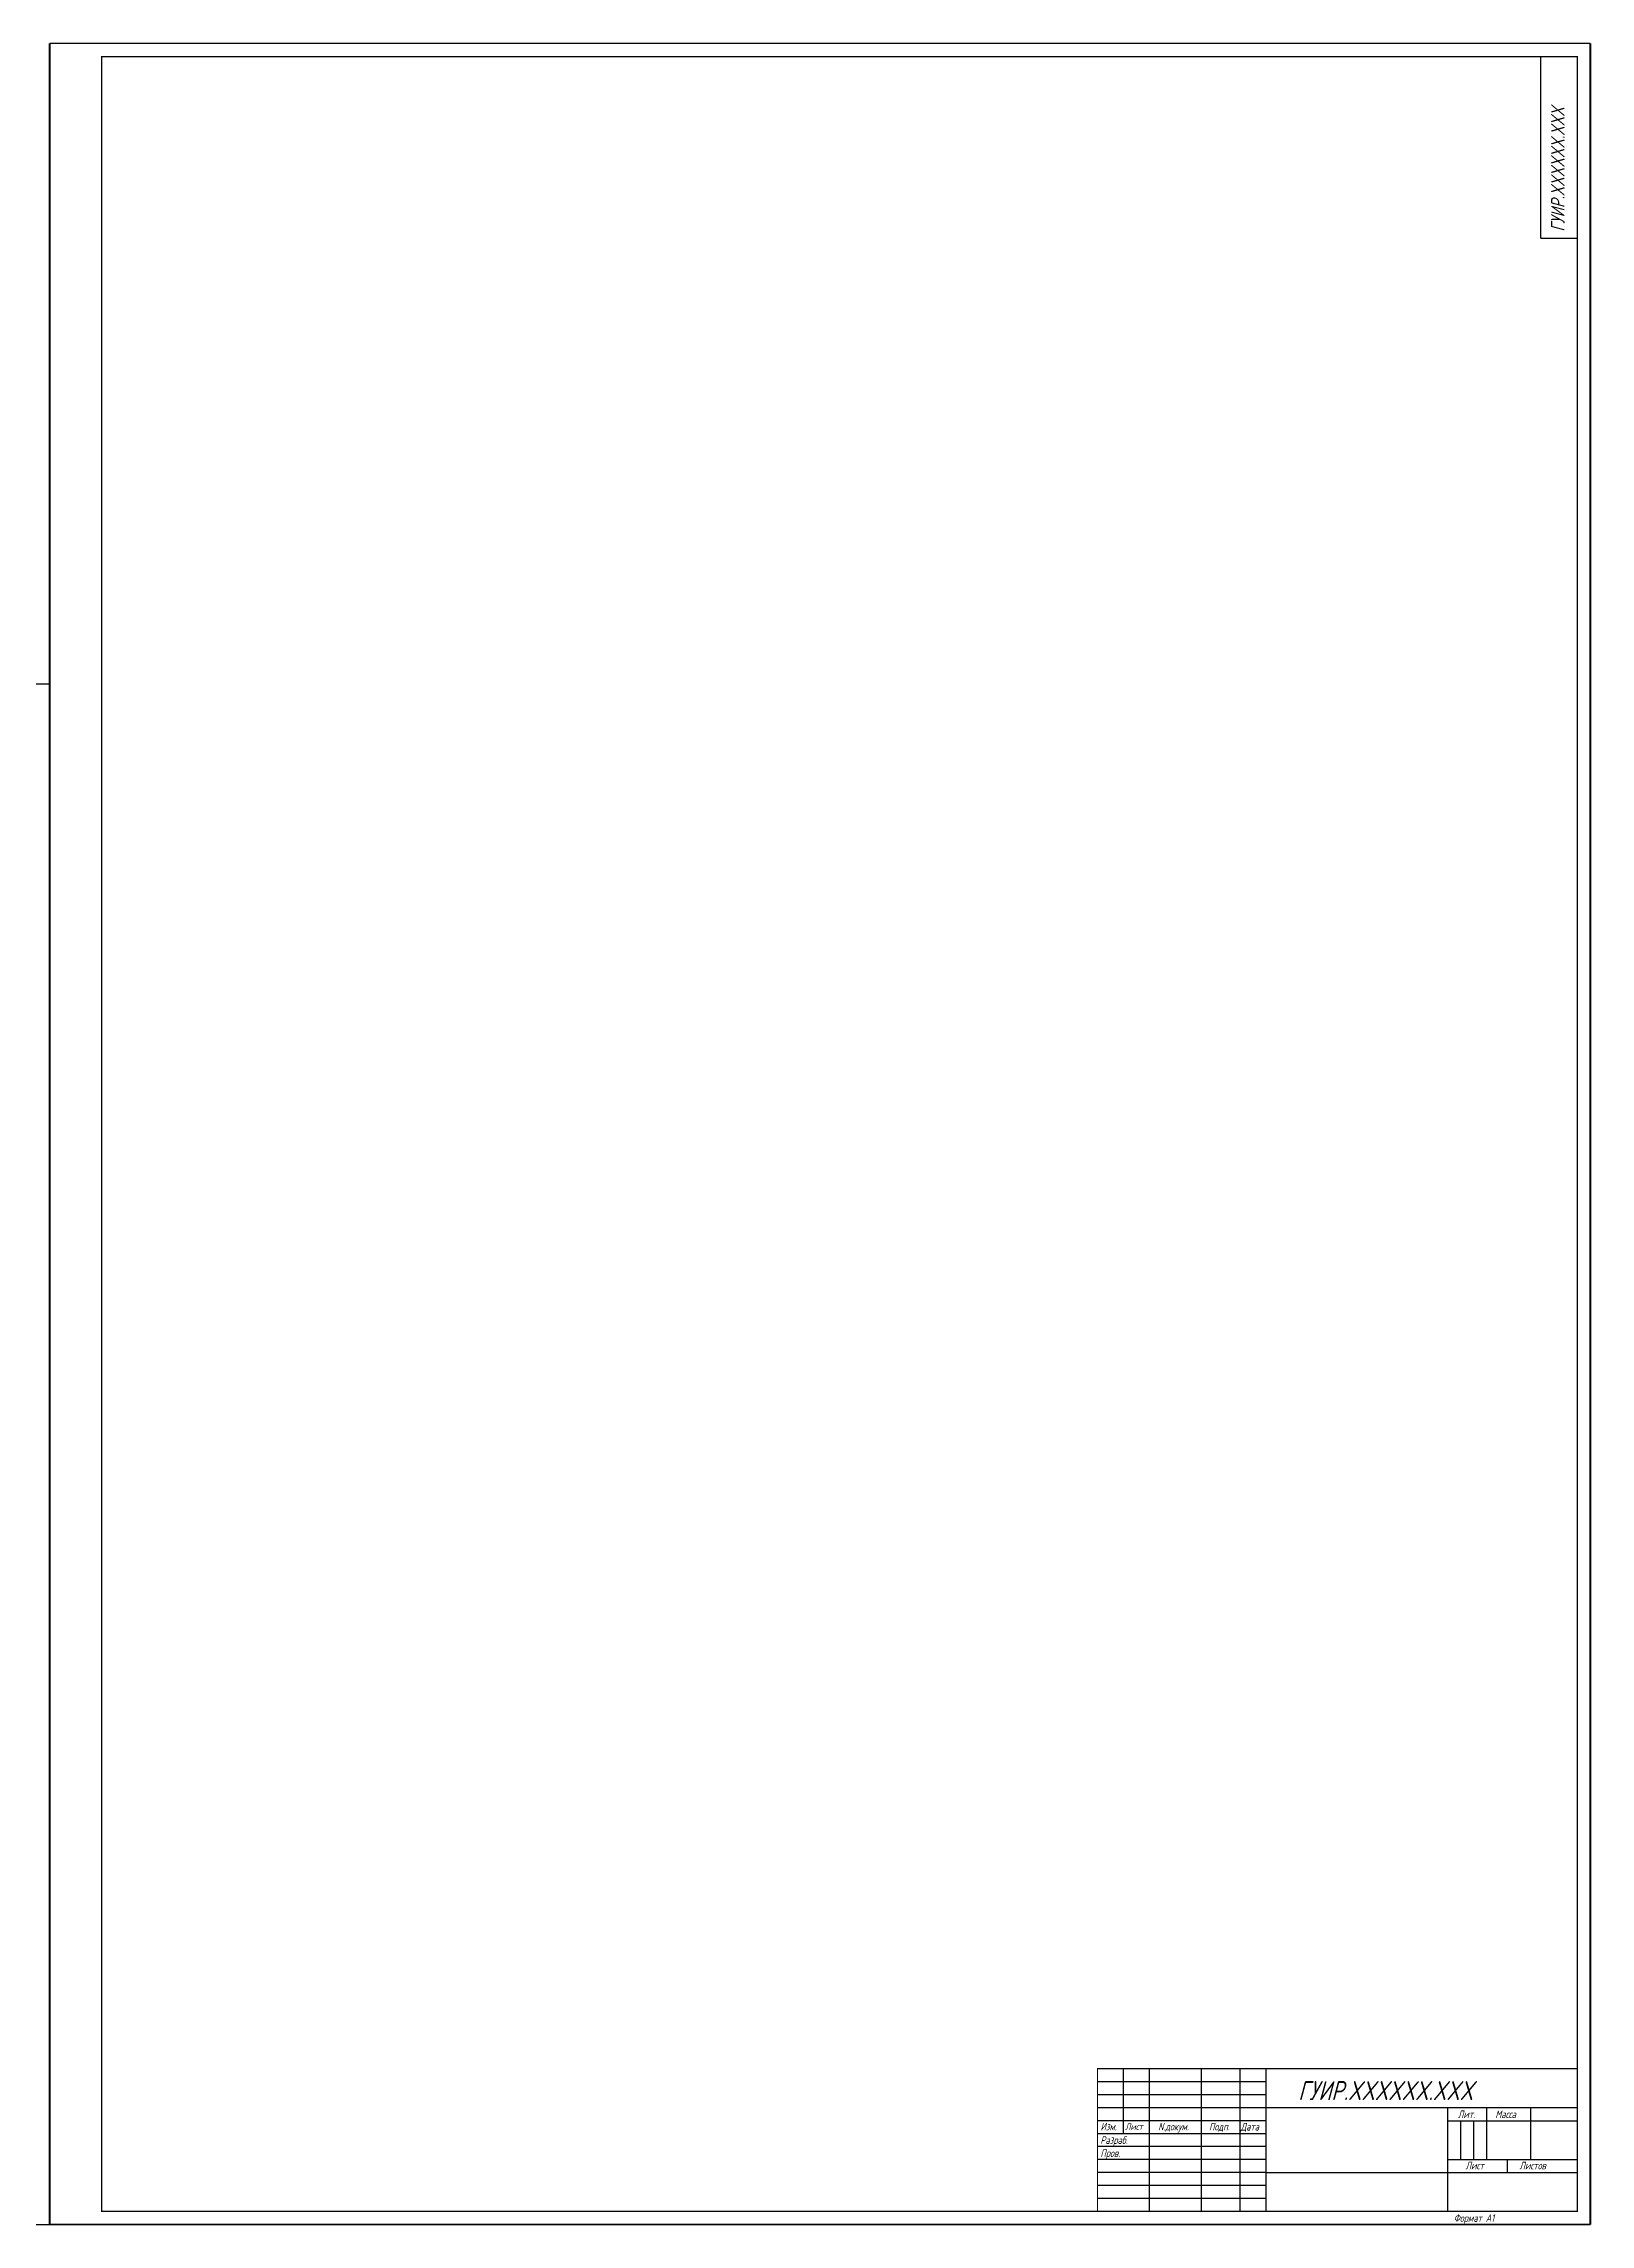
# Model space of a CAD drawing. Header units: millimetres. Extents: x 113 to 2265, y 123 to 1941.
# Drawn here: x 1038 to 1634, y 1100 to 1941 of the extents above; entities that cross this region are included whole.
import ezdxf

# ---------------------------------------------------------------- set-up
doc = ezdxf.new("R2010")
doc.units = ezdxf.units.MM
doc.layers.add('Основная', color=7, linetype='Continuous', lineweight=30)
doc.layers.add('Текст', color=7, linetype='Continuous', lineweight=25)
doc.styles.add('стиль1', font='romans.shx', dxfattribs={"width": 0.75, "oblique": 15, "height": 3.5})

msp = doc.modelspace()

# ---------------------------------------------------------------- linework, layer by layer
for p, q in [((1509.13, 1154.51), (1444.13, 1154.51)), ((1509.13, 1149.51), (1444.13, 1149.51)), ((1509.13, 1144.51), (1444.13, 1144.51)), ((1594.13, 1144.51), (1594.13, 1139.51)), ((1611.13, 1144.51), (1611.13, 1139.51)), ((1579.13, 1139.51), (1629.13, 1139.51)), ((1584.13, 1139.51), (1584.13, 1124.51)), ((1589.13, 1139.51), (1589.13, 1124.51)), ((1594.13, 1139.51), (1594.13, 1124.51)), ((1611.13, 1139.51), (1611.13, 1124.51)), ((1509.13, 1129.51), (1444.13, 1129.51)), ((1509.13, 1124.51), (1444.13, 1124.51)), ((1509.13, 1119.51), (1444.13, 1119.51)), ((1579.13, 1124.51), (1629.13, 1124.51)), ((1602.13, 1124.51), (1602.13, 1119.51)), ((1509.13, 1114.51), (1444.13, 1114.51)), ((1509.13, 1109.51), (1444.13, 1109.51))]:
    msp.add_line(p, q)
at = {"const_width": 0.5}
for points in [[(1629.13, 1159.51), (1444.13, 1159.51), (1444.13, 1104.51)], [(1454.13, 1159.51), (1454.13, 1134.51)], [(1464.13, 1159.51), (1464.13, 1104.51)], [(1484.13, 1104.51), (1484.13, 1159.51)], [(1499.13, 1159.51), (1499.13, 1104.51)], [(1509.13, 1104.51), (1509.13, 1159.51)], [(1629.13, 1144.51), (1509.13, 1144.51)], [(1579.13, 1104.51), (1579.13, 1144.51)], [(1509.13, 1139.51), (1444.13, 1139.51)], [(1509.13, 1134.51), (1444.13, 1134.51)], [(1629.13, 1119.51), (1509.13, 1119.51)]]:
    msp.add_lwpolyline(points, dxfattribs=at)
at = {"layer": 'Основная'}
for q in [(1615.13, 1935.51), (1629.13, 1865.51)]:
    msp.add_line((1615.13, 1865.51), q, dxfattribs=at)
at = {"layer": 'Текст'}
for p, q in [((1040.03, 1099.51), (1040.03, 1940.51)), ((1040.13, 1940.51), (1040.13, 1099.51)), ((1634.13, 1940.51), (1040.13, 1940.51)), ((1634.13, 1099.51), (1634.13, 1940.51)), ((1634.13, 1099.51), (1634.13, 1940.51)), ((1634.22, 1940.51), (1634.22, 1099.51)), ((1634.03, 1099.51), (1040.03, 1099.51)), ((1040.13, 1099.51), (1634.13, 1099.51)), ((1040.13, 1099.51), (1634.13, 1099.51))]:
    msp.add_line(p, q, dxfattribs=at)
at = {"layer": 'Текст', "const_width": 0.5}
msp.add_lwpolyline([(1060.13, 1935.51), (1060.13, 1104.51), (1629.13, 1104.51), (1629.13, 1935.51)], close=True, dxfattribs=at)
at = {"layer": 'Текст'}
msp.add_lwpolyline([(620.13, 1693.51), (620.13, 1099.51), (1040.13, 1099.51), (1040.13, 1693.51), (620.13, 1693.51)], dxfattribs=at)

# ---------------------------------------------------------------- texts
at = {"layer": 'Текст', "style": 'стиль1', "oblique": 15, "width": 0.75}
msp.add_text('ГУИР.XXXXXX.XXX ', height=5.2255, rotation=90, dxfattribs=at).set_placement((1624.28, 1867.98))
for s, height, p in [('ГУИР.XXXXXX.XXX ', 7.3365, (1521.54, 1147.44)), ('Изм.', 2.935, (1445.3, 1135.76)), ('Лист', 2.5, (1454.81, 1135.94)), ('N.докум.', 2.935, (1467.53, 1135.73)), ('Подп.', 2.935, (1487.15, 1135.71)), ('Дата', 2.935, (1499.35, 1135.71)), ('Лит.', 2.935, (1583.11, 1140.51)), ('Масса', 2.935, (1597.55, 1140.51)), ('Разраб.', 2.935, (1445.25, 1130.55)), ('Пров.', 2.935, (1445.26, 1125.51)), ('Лист ', 2.935, (1586.07, 1120.75)), ('Листов ', 2.935, (1606.84, 1120.73)), ('Формат А1', 2.935, (1581.55, 1100.49))]:
    msp.add_text(s, height=height, dxfattribs=at).set_placement(p)

doc.saveas('drawing.dxf')
